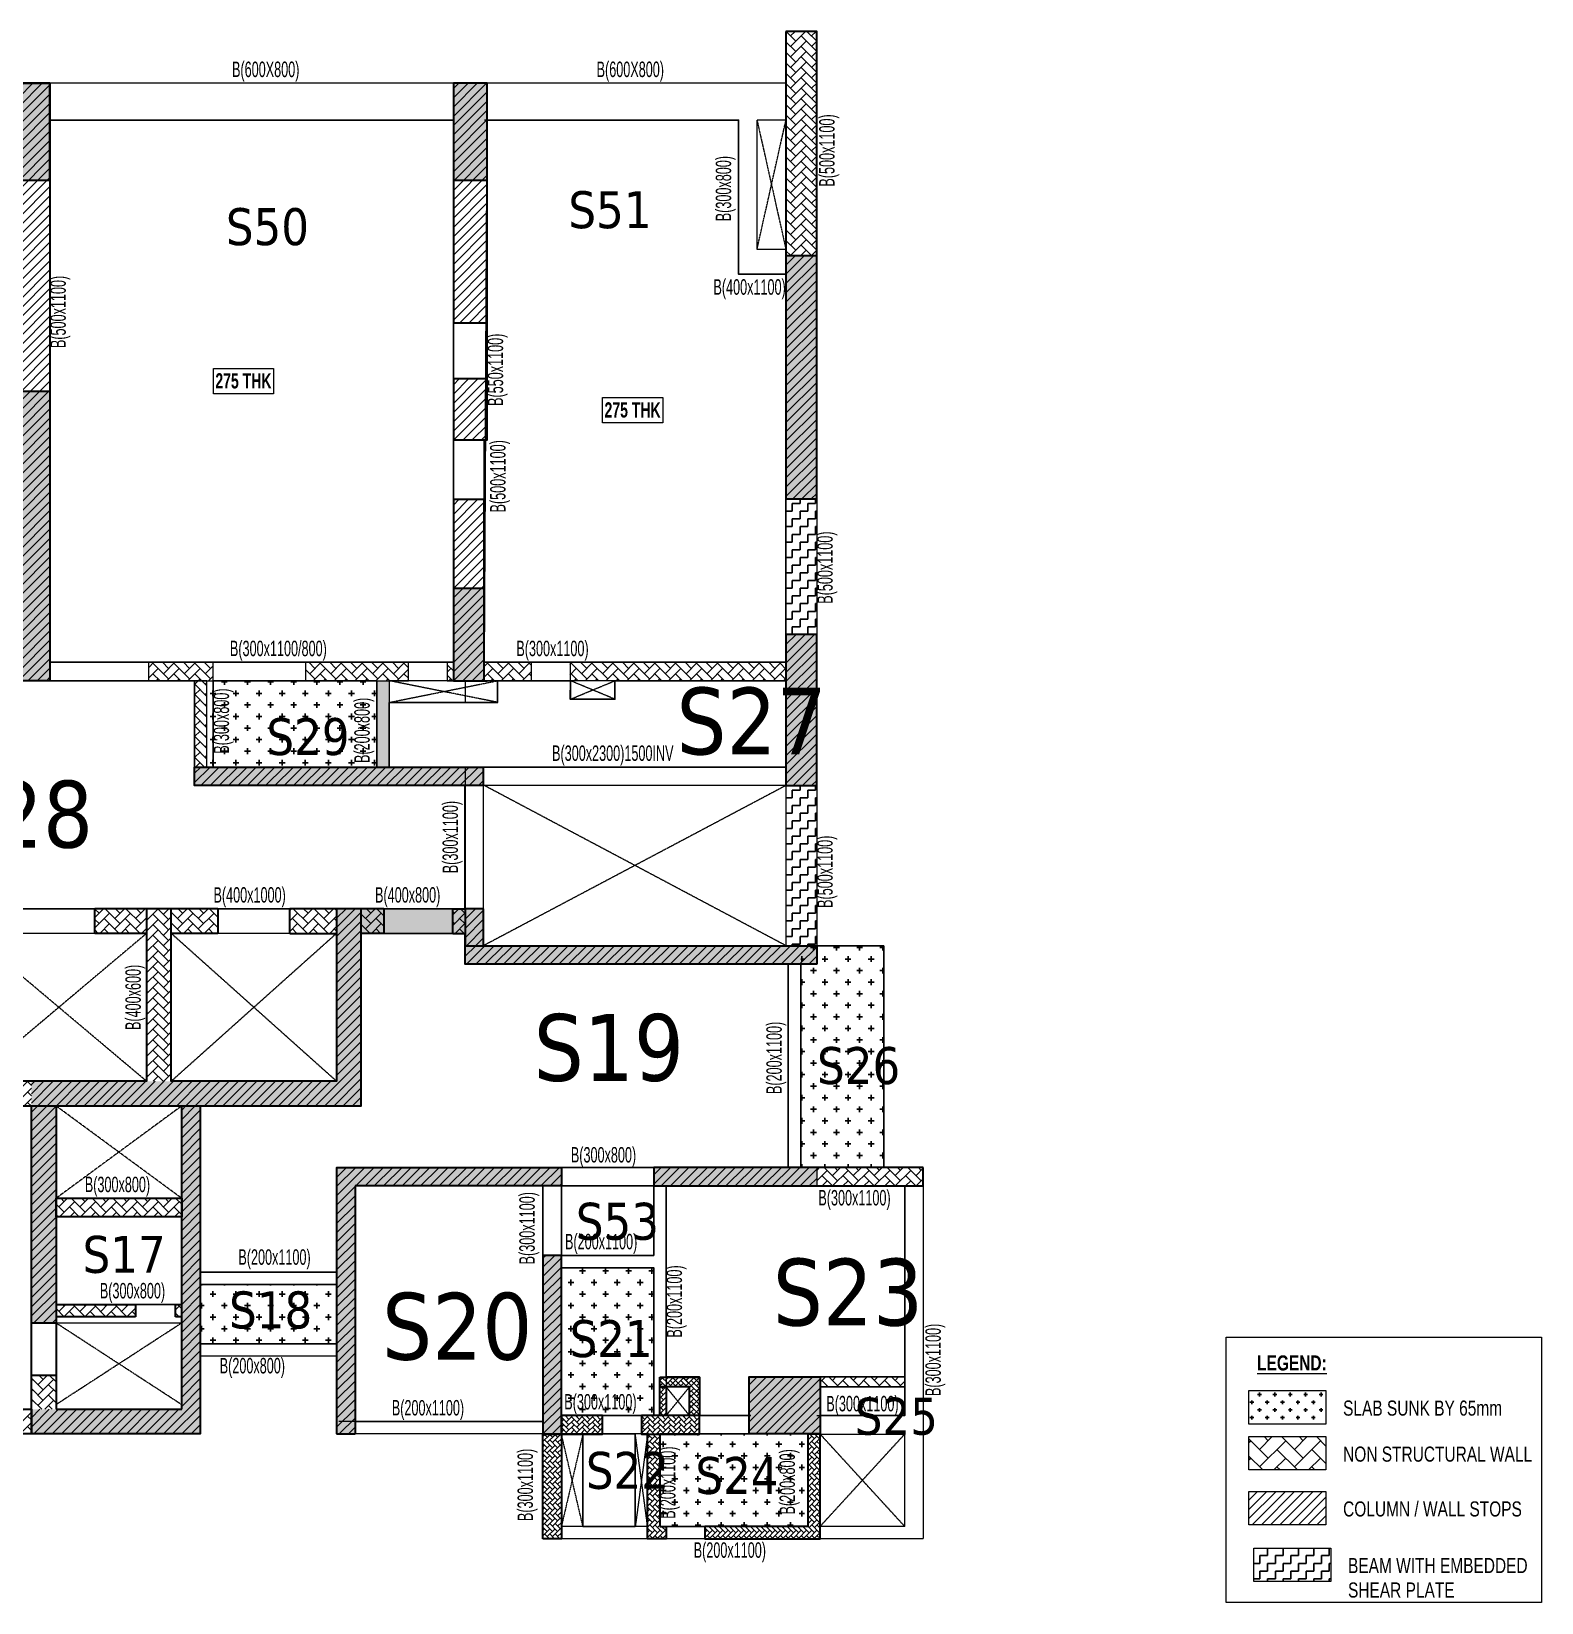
# Model space of a CAD drawing. Header units: millimetres. Extents: x 59 to 67037, y 412 to 26725.
# Drawn here: x 42519 to 67037, y 784 to 26286 of the extents above; entities that cross this region are included whole.
import ezdxf

# ---------------------------------------------------------------- set-up
doc = ezdxf.new("R2010")
doc.units = ezdxf.units.MM
doc.linetypes.add('HIDDEN', pattern=[0.375, 0.25, -0.125])
for name, color, linetype, lineweight in [('A-FLOR-IDEN', 11, 'Continuous', 9), ('A-HIDD-ABVE', 8, 'HIDDEN', 20), ('G-ANNO-TEXT', 231, 'Continuous', 9), ('S-BEAM', 7, 'Continuous', 18), ('S-BEAM-IDEN', 2, 'Continuous', 9), ('S-COL HATCH', 9, 'Continuous', 0), ('S-COLS', 5, 'Continuous', 35)]:
    doc.layers.add(name, color=color, linetype=linetype, lineweight=lineweight)
doc.layers.add('changes', color=7, linetype='Continuous')
doc.layers.add('SUNK SLAB', color=8, linetype='Continuous')
doc.styles.add('Dim.s & Anno.(Misc.)', font='ARIALN.TTF')
doc.styles.add('Swis721 LtCn BT', font='swisscl.ttf', dxfattribs={"width": 0.9, "height": 233.355162})
doc.styles.add('Swis721 LtCn BT_2', font='swisscl.ttf', dxfattribs={"height": 244.992296})
doc.styles.add('Swis721 LtCn BT_B', font='', dxfattribs={"width": 0.9, "height": 246.918336})
doc.styles.get('Swis721 LtCn BT_B').set_extended_font_data('Swis721 LtCn BT', bold=True)
pattern_1 = [(45, (-31890644.18, 20635841.75), (-75.1300955, 75.1300955), [])]
pattern_2 = [(0, (-31352019.15, 21119978.29), (187.5, 187.5), [93.75, -281.25]), (90, (-31351972.27, 21119931.41), (-187.5, 187.5), [93.75, -281.25])]
pattern_3 = [(45, (-31792792.5, 20735559.75), (0, 169.7056275), [360, -120]), (135, (-31792707.64, 20735644.6), (1e-14, 169.7056275), [360, -120])]
pattern_4 = [(45, (-31609283, 20752631.54), (0, 169.7056275), [360, -120]), (135, (-31609198.14, 20752716.4), (1e-14, 169.7056275), [360, -120])]
pattern_5 = [(315, (-31091886.604, 20694843.886), (84.85281374, -1e-14), [180, -60]), (45, (-31091844.18, 20694801.46), (84.85281374, -2e-14), [180, -60])]

# ---------------------------------------------------------------- blocks, each defined once
blk = doc.blocks.new('A$Cebf64a2d')
at = {"layer": 'S-COL HATCH', "transparency": 33554687}
h = blk.add_hatch(dxfattribs=at)
h.set_pattern_fill('ANSI31', color=256, scale=850)
h.set_pattern_definition(pattern_1)
h.paths.add_polyline_path([(42379, 22675), (41879, 22675), (41879, 12975), (42379, 12975)])
h = blk.add_hatch(dxfattribs=at)
h.set_pattern_fill('ANSI31', color=256, scale=850)
h.set_pattern_definition(pattern_1)
h.paths.add_polyline_path([(48929, 18785), (49479, 18785), (49479, 22675), (48929, 22675)])
h = blk.add_hatch(dxfattribs=at)
h.set_pattern_fill('ANSI31', color=256, scale=850)
h.set_pattern_definition(pattern_1)
h.paths.add_polyline_path([(54329, 19876), (54829, 19876), (54829, 15926), (54329, 15926)])
h = blk.add_hatch(dxfattribs=at)
h.set_pattern_fill('ANSI31', color=256, scale=850)
h.set_pattern_definition(pattern_1)
h.paths.add_polyline_path([(48929, 16885), (49479, 16885), (49479, 17875), (48929, 17875)])
h = blk.add_hatch(dxfattribs=at)
h.set_pattern_fill('ANSI31', color=256, scale=850)
h.set_pattern_definition(pattern_1)
h.paths.add_polyline_path([(48929, 15675), (48929, 15675), (48929, 15775), (48929, 15915), (49429, 15915), (49429, 12975), (48929, 12975)])
h = blk.add_hatch(dxfattribs=at)
h.set_pattern_fill('ANSI31', color=256, scale=850)
h.set_pattern_definition(pattern_1)
h.paths.add_polyline_path([(54829, 13726), (54329, 13726), (54329, 11275), (54829, 11275)])
h = blk.add_hatch(dxfattribs=at)
h.set_pattern_fill('ANSI31', color=256, scale=850)
h.set_pattern_definition(pattern_1)
h.paths.add_polyline_path([(44729, 11575), (44929, 11575), (49119, 11575), (49119, 11275), (44729, 11275)])
h.paths.add_polyline_path([(49119, 11575), (49419, 11575), (49419, 11275), (49119, 11275)])
h = blk.add_hatch(dxfattribs=at)
h.set_pattern_fill('ANSI31', color=256, scale=850)
h.set_pattern_definition(pattern_1)
h.paths.add_polyline_path([(42079, 6075), (42079, 6475), (47034, 6475), (47034, 9275), (47434, 9275), (47434, 6075)])
h = blk.add_hatch(dxfattribs=at)
h.set_pattern_fill('ANSI31', color=256, scale=850)
h.set_pattern_definition(pattern_1)
h.paths.add_polyline_path([(49419, 9275), (49119, 9275), (49119, 8675), (49419, 8675)])
h = blk.add_hatch(dxfattribs=at)
h.set_pattern_fill('ANSI31', color=256, scale=850)
h.set_pattern_definition(pattern_1)
h.paths.add_polyline_path([(49119, 8675), (49119, 8375), (54829, 8375), (54829, 8675)])
h = blk.add_hatch(dxfattribs=at)
h.set_pattern_fill('ANSI31', color=256, scale=850)
h.set_pattern_definition(pattern_1)
h.paths.add_polyline_path([(42079, 6075), (42479, 6075), (42479, 6075), (42479, 4575), (42479, 4575), (42479, 4275), (42479, 2550), (42079, 2550)])
h = blk.add_hatch(dxfattribs=at)
h.set_pattern_fill('ANSI31', color=256, scale=850)
h.set_pattern_definition(pattern_1)
h.paths.add_polyline_path([(44519, 6075), (44819, 6075), (44819, 750), (44519, 750), (42079, 750), (42079, 1150), (44519, 1150), (44519, 2850), (44519, 2850), (44519, 2850)])
h = blk.add_hatch(dxfattribs=at)
h.set_pattern_fill('ANSI31', color=256, scale=850)
h.set_pattern_definition(pattern_1)
h.paths.add_polyline_path([(47034, 5075), (50684, 5075), (50684, 4775), (47334, 4775), (47334, 750), (47034, 750)])
h = blk.add_hatch(dxfattribs=at)
h.set_pattern_fill('ANSI31', color=256, scale=850)
h.set_pattern_definition(pattern_1)
h.paths.add_polyline_path([(52184, 5075), (54829, 5075), (54829, 4775), (52184, 4775)])
h = blk.add_hatch(dxfattribs=at)
h.set_pattern_fill('ANSI31', color=256, scale=850)
h.set_pattern_definition(pattern_1)
h.paths.add_polyline_path([(54829, 5075), (52184, 5075), (52184, 4775), (54829, 4775)])
h = blk.add_hatch(dxfattribs=at)
h.set_pattern_fill('ANSI31', color=256, scale=850)
h.set_pattern_definition(pattern_1)
h.paths.add_polyline_path([(50384, 3648), (50684, 3648), (50684, 750), (50384, 750)])
h = blk.add_hatch(dxfattribs=at)
h.set_pattern_fill('ANSI31', color=256, scale=850)
h.set_pattern_definition(pattern_1)
h.paths.add_polyline_path([(53734, 750), (54884, 750), (54884, 1675), (53734, 1675)])
at = {"layer": 'S-BEAM', "color": 5, "elevation": 0}
for points in [[(45029, 13275), (43979, 13275), (43979, 12975), (45029, 12975)], [(48199, 13275), (46529, 13275), (46529, 12975), (48199, 12975)], [(48929, 13275), (48829, 13275), (48829, 12975), (48929, 12975)], [(50200, 13275), (49429, 13275), (49429, 12974), (50200, 12974)], [(50830, 13276), (54328, 13276), (54328, 12976), (50830, 12976)], [(44929, 12975), (44729, 12975), (44729, 11575), (44929, 11575)], [(52384, 1675), (52384, 1515), (52764, 1515), (52764, 1048), (52924, 1048), (52924, 1675)], [(56259, 1675), (54884, 1675), (54884, 1515), (56259, 1515)]]:
    blk.add_lwpolyline(points, close=True, dxfattribs=at)
at = {"layer": 'S-COL HATCH', "transparency": 33554687}
blk.add_line((54829, 5075), (54829, 4775), dxfattribs=at)
at = {"layer": 'S-COLS'}
for p, q in [((54329, 23515), (54329, 23515)), ((54329, 19876), (54829, 19876)), ((49419, 11275, 0), (49419, 11575, 0)), ((47034, 5075), (47034, 750)), ((47034, 5075), (50684, 5075)), ((50684, 5075), (50684, 4775)), ((50684, 4775), (47334, 4775)), ((47334, 4775), (47334, 750)), ((42479, 2550), (42079, 2550)), ((42479, 1700), (42079, 1700)), ((47034, 750), (47334, 750))]:
    blk.add_line(p, q, dxfattribs=at)
at = {"layer": 'S-COLS', "elevation": 0}
for points in [[(54329, 23515), (54329, 15926), (54829, 15926), (54829, 23515)], [(42379, 12975), (41879, 12975), (41879, 22675), (42379, 22675)], [(49479, 22675), (48929, 22675), (48929, 18785), (49479, 18785)], [(49479, 17875), (48929, 17875), (48929, 16885), (49479, 16885)], [(54829, 13726), (54329, 13726), (54329, 11275), (54829, 11275)], [(54829, 8375), (49119, 8375), (49119, 8675), (54829, 8675)], [(56559, 5075), (52184, 5075), (52184, 4775), (56559, 4775)], [(42479, 4575), (44519, 4575), (44519, 4275), (42479, 4275)], [(50684, 3648), (50384, 3648), (50384, 750), (50684, 750)], [(54884, 750), (53734, 750), (53734, 1675), (54884, 1675)]]:
    blk.add_lwpolyline(points, close=True, dxfattribs=at)
for points in [[(49429, 12975), (49429, 15915), (48929, 15915), (48929, 12975), (49479, 12975)], [(49419, 11275), (44729, 11275), (44729, 11575), (49419, 11575)], [(36279, 6075), (47434, 6075), (47434, 9275), (47034, 9275), (47034, 6475), (44349, 6475), (44349, 9275)], [(43949, 9275), (43949, 6475), (41099, 6475), (41099, 9275)], [(44349, 9275), (43949, 9275)], [(42479, 750), (42079, 750), (42079, 6075)], [(42479, 6075), (42479, 1150)], [(44819, 6075), (44819, 750), (44519, 750)], [(44519, 1150), (44519, 6075)], [(42479, 2850), (43769, 2850)], [(43769, 2850), (43769, 2650)], [(44419, 2650), (44419, 2850)], [(44419, 2850), (44519, 2850)], [(43769, 2650), (42479, 2650)], [(44519, 2650), (44419, 2650)], [(34479, 1150), (42079, 1150), (42079, 750), (31779, 750)], [(42479, 1150), (44519, 1150)], [(44519, 750), (42479, 750)]]:
    blk.add_lwpolyline(points, dxfattribs=at)
at = {"layer": 'S-COLS', "color": 5, "elevation": 0}
blk.add_lwpolyline([(49419, 9275), (49119, 9275), (49119, 8675), (49419, 8675)], close=True, dxfattribs=at)
blk = doc.blocks.new('A$C2f35dc8c')
at = {"layer": 'S-COL HATCH'}
h = blk.add_hatch(dxfattribs=at)
h.set_pattern_fill('AR-HBONE', color=256, scale=30)
h.set_pattern_definition(pattern_3)
h.paths.add_polyline_path([(54829, 23515), (54329, 23515), (54329, 19876), (54829, 19876)])
at = {"layer": 'S-COL HATCH', "transparency": 33554687}
h = blk.add_hatch(color=256, dxfattribs=at)
h.dxf.hatch_style = 1
h.paths.add_polyline_path([(42379, 22675), (41879, 22675), (41879, 21100), (42379, 21100)])
h = blk.add_hatch(color=256, dxfattribs=at)
h.dxf.hatch_style = 1
h.paths.add_polyline_path([(48929, 21100), (49479, 21100), (49479, 22675), (48929, 22675)])
h = blk.add_hatch(color=256, dxfattribs=at)
h.dxf.hatch_style = 1
h.paths.add_polyline_path([(54329, 19876), (54829, 19876), (54829, 15926), (54329, 15926)])
h = blk.add_hatch(color=256, dxfattribs=at)
h.dxf.hatch_style = 1
h.paths.add_polyline_path([(41879, 17675), (42379, 17675), (42379, 12975), (41879, 12975)])
h = blk.add_hatch(color=256, dxfattribs=at)
h.dxf.hatch_style = 1
h.paths.add_polyline_path([(48929, 14475), (48929, 14464), (48929, 14475), (49429, 14475), (49429, 12975), (48929, 12975)])
h = blk.add_hatch(color=256, dxfattribs=at)
h.dxf.hatch_style = 1
h.paths.add_polyline_path([(54829, 13726), (54329, 13726), (54329, 11275), (54829, 11275)])
at = {"layer": 'S-COL HATCH'}
h = blk.add_hatch(dxfattribs=at)
h.set_pattern_fill('AR-HBONE', color=256, scale=30)
h.set_pattern_definition(pattern_3)
h.paths.add_polyline_path([(43979, 13275), (43979, 12975), (45029, 12975), (45029, 13275)])
h = blk.add_hatch(dxfattribs=at)
h.set_pattern_fill('AR-HBONE', color=256, scale=30)
h.set_pattern_definition(pattern_3)
h.paths.add_polyline_path([(46529, 13275), (48199, 13275), (48199, 12975), (46529, 12975)])
h = blk.add_hatch(dxfattribs=at)
h.set_pattern_fill('AR-HBONE', color=256, scale=30)
h.set_pattern_definition(pattern_3)
h.paths.add_polyline_path([(48829, 13275), (48929, 13275), (48929, 12975), (48829, 12975)])
h = blk.add_hatch(dxfattribs=at)
h.set_pattern_fill('AR-HBONE', color=256, scale=30)
h.set_pattern_definition(pattern_3)
h.paths.add_polyline_path([(49429, 13275), (50200, 13275), (50200, 12974), (49649, 12974), (49649, 12975), (49429, 12975)])
h = blk.add_hatch(dxfattribs=at)
h.set_pattern_fill('AR-HBONE', color=256, scale=30)
h.set_pattern_definition(pattern_3)
h.paths.add_polyline_path([(50820, 13275), (54328, 13275), (54328, 12976), (50820, 12976)])
h = blk.add_hatch(dxfattribs=at)
h.set_pattern_fill('AR-HBONE', color=256, scale=30)
h.set_pattern_definition(pattern_3)
h.paths.add_polyline_path([(44729, 12975), (44929, 12975), (44929, 11575), (44729, 11575)])
at = {"layer": 'S-COL HATCH', "transparency": 33554687}
h = blk.add_hatch(color=256, dxfattribs=at)
h.dxf.hatch_style = 1
h.paths.add_polyline_path([(44729, 11575), (44929, 11575), (49119, 11575), (49119, 11275), (44729, 11275)])
h.paths.add_polyline_path([(49119, 11575), (49419, 11575), (49419, 11275), (49119, 11275)])
h = blk.add_hatch(color=256, dxfattribs=at)
h.dxf.hatch_style = 1
h.paths.add_polyline_path([(42079, 6075), (42079, 6475), (47034, 6475), (47034, 9275), (47434, 9275), (47434, 6075)])
at = {"layer": 'S-COL HATCH'}
h = blk.add_hatch(dxfattribs=at)
h.set_pattern_fill('AR-HBONE', color=256, scale=30)
h.set_pattern_definition(pattern_4)
h.paths.add_polyline_path([(43109, 9275), (43949, 9275), (43949, 8875), (43109, 8875)])
h = blk.add_hatch(dxfattribs=at)
h.set_pattern_fill('AR-HBONE', color=256, scale=30)
h.set_pattern_definition(pattern_3)
h.paths.add_polyline_path([(44349, 6475), (43949, 6475), (43949, 9275), (44349, 9275)])
h = blk.add_hatch(dxfattribs=at)
h.set_pattern_fill('AR-HBONE', color=256, scale=30)
h.set_pattern_definition(pattern_4)
h.paths.add_polyline_path([(44349, 9275), (45106, 9275), (45106, 8875), (44349, 8875)])
h = blk.add_hatch(dxfattribs=at)
h.set_pattern_fill('AR-HBONE', color=256, scale=30)
h.set_pattern_definition(pattern_4)
h.paths.add_polyline_path([(46276, 8875), (46276, 9275), (47034, 9275), (47034, 8875)])
h = blk.add_hatch(dxfattribs=at)
h.set_pattern_fill('AR-HBONE', color=256, scale=30)
h.set_pattern_definition(pattern_4)
h.paths.add_polyline_path([(47434, 8875), (47434, 9275), (47799, 9275), (47799, 8875), (47710, 8875)])
h = blk.add_hatch(dxfattribs=at)
h.set_pattern_fill('AR-HBONE', color=256, scale=30)
h.set_pattern_definition(pattern_4)
h.paths.add_polyline_path([(48919, 8875), (48919, 9275), (49119, 9275), (49119, 8875)])
at = {"layer": 'S-COL HATCH', "transparency": 33554687}
h = blk.add_hatch(color=256, dxfattribs=at)
h.dxf.hatch_style = 1
h.paths.add_polyline_path([(49419, 9275), (49119, 9275), (49119, 8675), (49419, 8675)])
h = blk.add_hatch(color=256, dxfattribs=at)
h.dxf.hatch_style = 1
h.paths.add_polyline_path([(49119, 8675), (49119, 8375), (54829, 8375), (54829, 8675)])
at = {"layer": 'S-COL HATCH'}
h = blk.add_hatch(dxfattribs=at)
h.set_pattern_fill('AR-HBONE', color=256, scale=30)
h.set_pattern_definition(pattern_3)
h.paths.add_polyline_path([(41099, 6475), (42079, 6475), (42079, 6075), (41099, 6075)])
at = {"layer": 'S-COL HATCH', "transparency": 33554687}
h = blk.add_hatch(color=256, dxfattribs=at)
h.dxf.hatch_style = 1
h.paths.add_polyline_path([(42079, 6075), (42479, 6075), (42479, 6075), (42479, 4575), (42479, 4575), (42479, 4275), (42479, 2550), (42079, 2550)])
h = blk.add_hatch(color=256, dxfattribs=at)
h.dxf.hatch_style = 1
h.paths.add_polyline_path([(44519, 6075), (44819, 6075), (44819, 750), (44519, 750), (42079, 750), (42079, 1150), (44519, 1150), (44519, 2850), (44519, 2850), (44519, 2850)])
h = blk.add_hatch(color=256, dxfattribs=at)
h.dxf.hatch_style = 1
h.paths.add_polyline_path([(47034, 5075), (50684, 5075), (50684, 4775), (47334, 4775), (47334, 750), (47034, 750)])
h = blk.add_hatch(color=256, dxfattribs=at)
h.dxf.hatch_style = 1
h.paths.add_polyline_path([(52184, 5075), (54829, 5075), (54829, 4775), (52184, 4775)])
at = {"layer": 'S-COL HATCH'}
h = blk.add_hatch(dxfattribs=at)
h.set_pattern_fill('AR-HBONE', color=256, scale=30)
h.set_pattern_definition(pattern_3)
h.paths.add_polyline_path([(56559, 4775), (56559, 5075), (54829, 5075), (54829, 4775)])
h = blk.add_hatch(dxfattribs=at)
h.set_pattern_fill('AR-HBONE', color=256, scale=30)
h.set_pattern_definition(pattern_3)
h.paths.add_polyline_path([(42479, 4275), (44519, 4275), (44519, 4575), (42479, 4575)])
at = {"layer": 'S-COL HATCH', "transparency": 33554687}
h = blk.add_hatch(color=256, dxfattribs=at)
h.dxf.hatch_style = 1
h.paths.add_polyline_path([(50384, 3648), (50684, 3648), (50684, 750), (50384, 750)])
at = {"layer": 'S-COL HATCH'}
h = blk.add_hatch(dxfattribs=at)
h.set_pattern_fill('AR-HBONE', color=256, scale=30)
h.set_pattern_definition(pattern_3)
h.paths.add_polyline_path([(43769, 2850), (43769, 2650), (42479, 2650), (42479, 2850)])
h = blk.add_hatch(dxfattribs=at)
h.set_pattern_fill('AR-HBONE', color=256, scale=30)
h.set_pattern_definition(pattern_3)
h.paths.add_polyline_path([(44419, 2850), (44519, 2850), (44519, 2650), (44419, 2650)])
h = blk.add_hatch(dxfattribs=at)
h.set_pattern_fill('AR-HBONE', color=256, scale=30)
h.set_pattern_definition(pattern_3)
h.paths.add_polyline_path([(42079, 1700), (42479, 1700), (42479, 1150), (42079, 1150)])
h = blk.add_hatch(dxfattribs=at)
h.set_pattern_fill('AR-HBONE', color=256, scale=30)
h.set_pattern_definition([(45, (-31792792.5, 20635841.75), (0, 169.7056275), [360, -120]), (135, (-31792707.64, 20635926.6), (1e-14, 169.7056275), [360, -120])])
h.paths.add_polyline_path([(52384, 1675), (52384, 1515), (52764, 1515), (52764, 1048), (52924, 1048), (52924, 1675)])
h.paths.add_polyline_path([(56259, 1675), (54884, 1675), (54884, 1515), (56259, 1515)])
at = {"layer": 'S-COL HATCH', "transparency": 33554687}
h = blk.add_hatch(color=256, dxfattribs=at)
h.dxf.hatch_style = 1
h.paths.add_polyline_path([(53734, 750), (54884, 750), (54884, 1675), (53734, 1675)])
at = {"layer": 'S-COL HATCH'}
h = blk.add_hatch(dxfattribs=at)
h.set_pattern_fill('AR-HBONE', color=256, scale=30)
h.set_pattern_definition(pattern_3)
h.paths.add_polyline_path([(42079, 1150), (34479, 1150), (34479, 750), (42079, 750)])
at = {"layer": 'S-BEAM', "color": 5, "elevation": 0}
for points in [[(45029, 13275), (43979, 13275), (43979, 12975), (45029, 12975)], [(48199, 13275), (46529, 13275), (46529, 12975), (48199, 12975)], [(48929, 13275), (48829, 13275), (48829, 12975), (48929, 12975)], [(50200, 13275), (49429, 13275), (49429, 12974), (50200, 12974)], [(50830, 13276), (54328, 13276), (54328, 12976), (50830, 12976)], [(44929, 12975), (44729, 12975), (44729, 11575), (44929, 11575)]]:
    blk.add_lwpolyline(points, close=True, dxfattribs=at)
at = {"layer": 'S-COL HATCH', "transparency": 33554687}
blk.add_line((54829, 5075, 0), (54829, 4775, 0), dxfattribs=at)
at = {"layer": 'S-COLS'}
for p, q in [((54329, 23515, 0), (54329, 23515, 0)), ((54329, 19876, 0), (54829, 19876, 0)), ((49419, 11275, 0), (49419, 11575, 0)), ((43109, 8875, 0), (43109, 9275, 0)), ((43949, 9275, 0), (43109, 9275, 0)), ((45106, 9275, 0), (44349, 9275, 0)), ((45106, 9275, 0), (45106, 8875, 0)), ((46276, 8875, 0), (46276, 9275, 0)), ((47034, 9275, 0), (46276, 9275, 0)), ((47799, 9275, 0), (47434, 9275, 0)), ((47799, 9275, 0), (47799, 8875, 0)), ((48919, 8875, 0), (48919, 9275, 0)), ((48919, 9275, 0), (49119, 9275, 0)), ((43949, 8875, 0), (43109, 8875, 0)), ((45106, 8875, 0), (44349, 8875, 0)), ((46276, 8875, 0), (47034, 8875, 0)), ((47799, 8875, 0), (47434, 8875, 0)), ((48919, 8875, 0), (49119, 8875, 0)), ((47034, 5075, 0), (47034, 750, 0)), ((47034, 5075, 0), (50684, 5075, 0)), ((50684, 5075, 0), (50684, 4775, 0)), ((50684, 4775, 0), (47334, 4775, 0)), ((47334, 4775, 0), (47334, 750, 0)), ((42479, 2550, 0), (42079, 2550, 0)), ((42479, 1700, 0), (42079, 1700, 0)), ((47034, 750, 0), (47334, 750, 0))]:
    blk.add_line(p, q, dxfattribs=at)
at = {"layer": 'S-COLS', "elevation": 0}
for points in [[(54329, 23515), (54329, 15926), (54829, 15926), (54829, 23515)], [(42379, 22675), (41879, 22675), (41879, 21100), (42379, 21100)], [(49479, 22675), (48929, 22675), (48929, 21100), (49479, 21100)], [(41879, 17675), (42379, 17675), (42379, 12975), (41879, 12975)], [(54829, 13726), (54329, 13726), (54329, 11275), (54829, 11275)], [(54829, 8375), (49119, 8375), (49119, 8675), (54829, 8675)], [(56559, 5075), (52184, 5075), (52184, 4775), (56559, 4775)], [(42479, 4575), (44519, 4575), (44519, 4275), (42479, 4275)], [(50684, 3648), (50384, 3648), (50384, 750), (50684, 750)], [(54884, 750), (53734, 750), (53734, 1675), (54884, 1675)]]:
    blk.add_lwpolyline(points, close=True, dxfattribs=at)
for points in [[(41879, 21100), (41879, 22675), (42379, 22675), (42379, 21100)], [(42379, 17675), (42379, 12975), (41879, 12975), (41879, 17675)], [(49429, 12975), (49429, 14475), (48929, 14475), (48929, 12975), (49479, 12975)], [(49419, 11275), (44729, 11275), (44729, 11575), (49419, 11575)], [(36279, 6075), (47434, 6075), (47434, 9275), (47034, 9275), (47034, 6475), (44349, 6475), (44349, 9275)], [(43949, 9275), (43949, 6475), (41099, 6475), (41099, 9275)], [(44349, 9275), (43949, 9275)], [(42479, 750), (42079, 750), (42079, 6075)], [(42479, 6075), (42479, 1150)], [(44819, 6075), (44819, 750), (44519, 750)], [(44519, 1150), (44519, 6075)], [(42479, 2850), (43769, 2850)], [(43769, 2850), (43769, 2650)], [(44419, 2650), (44419, 2850)], [(44419, 2850), (44519, 2850)], [(43769, 2650), (42479, 2650)], [(44519, 2650), (44419, 2650)], [(34479, 1150), (42079, 1150), (42079, 750), (31779, 750)], [(42479, 1150), (44519, 1150)], [(44519, 750), (42479, 750)]]:
    blk.add_lwpolyline(points, dxfattribs=at)
at = {"layer": 'S-COLS', "color": 5, "elevation": 0}
blk.add_lwpolyline([(49419, 9275), (49119, 9275), (49119, 8675), (49419, 8675)], close=True, dxfattribs=at)
blk = doc.blocks.new('A$C6614787e')
at = {"layer": 'S-COL HATCH'}
h = blk.add_hatch(dxfattribs=at)
h.set_pattern_fill('AR-HBONE', color=256, scale=15)
h.set_pattern_definition([(45, (-31102020.92, 20625022.12), (0, 84.85281374), [180, -60]), (135, (-31101978.495, 20625064.55), (7e-15, 84.85281374), [180, -60])])
h.paths.add_polyline_path([(2600, 2625), (1960, 2625), (1960, 2000), (2120, 2000), (2120, 2466), (2600, 2466)])
h = blk.add_hatch(dxfattribs=at)
h.set_pattern_fill('AR-HBONE', color=256, scale=15)
h.set_pattern_definition([(45, (0, 0), (0, 84.8528), [180, -60]), (135, (42.426, 42.426), (7e-15, 84.8528), [180, -60])])
h.paths.add_polyline_path([(2600, 2466), (2500, 2466), (2500, 2000), (2600, 2000)])
h = blk.add_hatch(dxfattribs=at)
h.set_pattern_fill('AR-HBONE', color=256, scale=15)
h.set_pattern_definition([(45, (-31364182.66, 21103765.56), (0, 84.85281374), [180, -60]), (135, (-31364140.23, 21103807.99), (7e-15, 84.85281374), [180, -60])])
h.paths.add_polyline_path([(2900, 1700), (2900, 2000), (1960, 2000), (1960, 1700)])
h = blk.add_hatch(dxfattribs=at)
h.set_pattern_fill('AR-HBONE', color=256, scale=15)
h.set_pattern_definition([(45, (-31362782.653, 21103765.56), (0, 84.85281374), [180, -60]), (135, (-31362740.227, 21103807.99), (7e-15, 84.85281374), [180, -60])])
h.paths.add_polyline_path([(4200, 1700), (4200, 2000), (3530, 2000), (3530, 1700)])
h = blk.add_hatch(dxfattribs=at)
h.set_pattern_fill('AR-HBONE', color=256, scale=15, angle=-90)
h.set_pattern_definition(pattern_5)
edge = h.paths.add_edge_path()
edge.add_line((200, 1700), (200, 200))
edge.add_line((200, 200), (1870, 200))
edge.add_line((1870, 200), (1870, 0))
edge.add_line((1870, 0), (0, 0))
edge.add_line((0, 0), (0, 1700))
edge.add_line((0, 1700), (200, 1700))
h = blk.add_hatch(dxfattribs=at)
h.set_pattern_fill('AR-HBONE', color=256, scale=15, angle=-90)
h.set_pattern_definition(pattern_5)
h.paths.add_polyline_path([(2600, 200), (2500, 200), (2500, 0), (2800, 0), (2800, 1700), (2600, 1700)])
h = blk.add_hatch(dxfattribs=at)
h.set_pattern_fill('AR-HBONE', color=256, scale=15, angle=-90)
h.set_pattern_definition([(315, (21106265.21, 31371048.637), (84.85281374, -2e-14), [180, -60]), (45, (21106307.64, 31371006.21), (84.85281374, -2e-14), [180, -60])])
h.paths.add_polyline_path([(4200, 0), (4500, 0), (4500, 1700), (4200, 1700)])
at = {"layer": 'S-COLS', "elevation": 0}
for points in [[(2600, 2625), (1960, 2625), (1960, 2000), (2120, 2000), (2120, 2466), (2600, 2466), (2600, 2625)], [(200, 1700), (200, 200), (1870, 200), (1870, 0), (0, 0), (0, 1700), (200, 1700)]]:
    blk.add_lwpolyline(points, dxfattribs=at)
for points in [[(2600, 2466), (2500, 2466), (2500, 2000), (2600, 2000)], [(1960, 2000), (2900, 2000), (2900, 1700), (1960, 1700)], [(3530, 2000), (4200, 2000), (4200, 1700), (3530, 1700)], [(2600, 200), (2500, 200), (2500, 0), (2800, 0), (2800, 1700), (2600, 1700)], [(4500, 0), (4500, 1700), (4200, 1700), (4200, 0)]]:
    blk.add_lwpolyline(points, close=True, dxfattribs=at)

msp = doc.modelspace()

# ---------------------------------------------------------------- hatches: boundary and pattern name
at = {"layer": 'SUNK SLAB'}
h = msp.add_hatch(dxfattribs=at)
h.set_pattern_fill('ZIGZAG', color=8, scale=1000, style=0)
h.set_pattern_definition([(0, (-31739752.76, 20733747.81), (125, 125), [125, -125]), (90, (-31739627.76, 20733747.81), (-125, 125), [125, -125])])
h.paths.add_polyline_path([(55269, 18697), (54769, 18697), (54769, 16497), (55269, 16497)])
h = msp.add_hatch(dxfattribs=at)
h.set_pattern_fill('ZIGZAG', color=8, scale=1000, style=0)
h.set_pattern_definition([(0, (-31792352.74, 20733747.85), (125, 125), [125, -125]), (90, (-31792227.74, 20733747.85), (-125, 125), [125, -125])])
h.paths.add_polyline_path([(48329, 15746), (48129, 15746), (48129, 14346), (48329, 14346)])
h.paths.add_polyline_path([(49559, 12046), (47873, 12046), (47873, 11646), (49559, 11646)])
h.paths.add_polyline_path([(9309, 15746), (9269, 15746), (9269, 15746), (9109, 15746), (9109, 14346), (9309, 14346)])
h.paths.add_polyline_path([(9565, 12046), (7879, 12046), (7879, 12046), (7879, 11646), (9565, 11646)])
h = msp.add_hatch(dxfattribs=at)
h.set_pattern_fill('CROSS', color=8, scale=750, style=0)
h.set_pattern_definition(pattern_2)
h.paths.add_polyline_path([(48129, 15746), (48129, 14346), (45369, 14346), (45369, 15746)])
h.paths.add_polyline_path([(47702, 14348), (47702, 15621), (48230, 15621), (48230, 14348)], flags=9)
h = msp.add_hatch(dxfattribs=at)
h.set_pattern_fill('ZIGZAG', color=8, scale=1000, style=0)
h.set_pattern_definition([(0, (-31739752.75, 20729097.27), (125, 125), [125, -125]), (90, (-31739627.75, 20729097.27), (-125, 125), [125, -125])])
h.paths.add_polyline_path([(55269, 14046), (54769, 14046), (54769, 11446), (55269, 11446)])
h = msp.add_hatch(dxfattribs=at)
h.set_pattern_fill('CROSS', color=8, scale=750, style=0)
h.set_pattern_definition(pattern_2)
h.paths.add_polyline_path([(55009, 11446), (56359, 11446), (56359, 7846), (55009, 7846)])
h = msp.add_hatch(dxfattribs=at)
h.set_pattern_fill('CROSS', color=8, scale=750, style=0)
h.set_pattern_definition([(0, (-31352019.15, 21119978.27), (187.5, 187.5), [93.75, -281.25]), (90, (-31351972.27, 21119931.4), (-187.5, 187.5), [93.75, -281.25])])
h.paths.add_polyline_path([(51123, 6219), (52623, 6219), (52623, 3819), (51123, 3819)])
h.paths.add_polyline_path([(52503, 3777), (51105, 3777), (51105, 4304), (52503, 4304)], flags=9)
h = msp.add_hatch(dxfattribs=at)
h.set_pattern_fill('CROSS', color=8, scale=750, style=0)
h.set_pattern_definition(pattern_2)
h.paths.add_polyline_path([(45259, 4986), (45259, 5946), (47473, 5946), (47473, 4986)])
h = msp.add_hatch(dxfattribs=at)
h.set_pattern_fill('CROSS', color=8, scale=500, style=0)
h.set_pattern_definition([(0, (-25949.91, 18034.94), (125, 125), [62.5, -187.5]), (90, (-25918.66, 18003.7), (-125, 125), [62.5, -187.5])])
h.paths.add_polyline_path([(63536, 4224), (63536, 3682), (62286, 3682), (62286, 4224)], flags=0)
h = msp.add_hatch(dxfattribs=at)
h.set_pattern_fill('CROSS', color=8, scale=750, style=0)
h.set_pattern_definition(pattern_2)
h.paths.add_polyline_path([(55069, 2019), (55069, 3519), (52723, 3521), (52723, 2020)])
h.paths.add_polyline_path([(55057, 2150), (55057, 3423), (54530, 3423), (54530, 2150)], flags=24)
h.paths.add_polyline_path([(53116, 2143), (53116, 3416), (52589, 3416), (52589, 2143)], flags=9)
h = msp.add_hatch(dxfattribs=at)
h.set_pattern_fill('AR-HBONE', color=8, scale=50, style=0)
h.set_pattern_definition([(45, (-31296314.07, 20967005.8), (0, 282.8427125), [600, -200]), (135, (-31296172.64, 20967147.23), (2e-14, 282.8427125), [600, -200])])
h.paths.add_polyline_path([(63536, 3477), (63536, 2936), (62286, 2936), (62286, 3477)], flags=0)
h = msp.add_hatch(dxfattribs=at)
h.set_pattern_fill('ANSI31', color=8, scale=850, style=0)
h.set_pattern_definition([(45, (-31296314.07, 20967600.31), (-75.1300955, 75.1300955), [])])
h.paths.add_polyline_path([(63536, 2587), (63536, 2046), (62286, 2046), (62286, 2587)], flags=0)
h = msp.add_hatch(dxfattribs=at)
h.set_pattern_fill('ZIGZAG', color=8, scale=1000, style=0)
h.set_pattern_definition([(0, (-31735535.59, 20744295.19), (125, 125), [125, -125]), (90, (-31735410.59, 20744295.19), (-125, 125), [125, -125])])
h.paths.add_polyline_path([(63616, 1668), (63616, 1127), (62366, 1127), (62366, 1668)], flags=0)

# ---------------------------------------------------------------- linework, layer by layer
at = {"layer": 'A-FLOR-IDEN', "color": 8, "elevation": 0, "flags": 128}
for points in [[(46450, 20816), (46450, 20404), (45473, 20404), (45473, 20816)], [(52768, 20344), (52768, 19932), (51791, 19932), (51791, 20344)]]:
    msp.add_lwpolyline(points, close=True, dxfattribs=at)
at = {"layer": 'A-HIDD-ABVE', "linetype": 'HIDDEN'}
for p, q in [((54299, 24846, 0), (54769, 22746, 0)), ((54299, 22746, 0), (54769, 24846, 0)), ((48329, 15396, 0), (50089, 15747, 0)), ((50089, 15396, 0), (48329, 15746, 0)), ((51992, 15447, 0), (51269, 15747, 0)), ((51269, 15447, 0), (51992, 15747, 0)), ((54769, 14046, 0), (49859, 11446, 0)), ((54769, 11446, 0), (49871, 14046, 0)), ((44389, 11646, 0), (41539, 9246, 0)), ((44389, 9246, 0), (41539, 11646, 0)), ((47473, 11646, 0), (44789, 9246, 0)), ((47473, 9246, 0), (44789, 11646, 0)), ((44959, 8846, 0), (42919, 7346, 0)), ((44959, 7346, 0), (42919, 8846, 0)), ((44959, 5321, 0), (42919, 3996, 0)), ((44959, 3996, 0), (42920, 5321, 0)), ((53203, 4286, 0), (52823, 3821, 0)), ((53203, 3821, 0), (52823, 4286, 0)), ((51473, 3521, 0), (51123, 2021, 0)), ((51473, 2021, 0), (51123, 3521, 0)), ((52523, 3521, 0), (52323, 2021, 0)), ((52523, 2021, 0), (52323, 3521, 0)), ((56698, 2019, 0), (55323, 3519, 0)), ((55323, 2019, 0), (56698, 3519, 0))]:
    msp.add_line(p, q, dxfattribs=at)
at = {"layer": 'changes', "color": 1, "elevation": 0}
for points in [[(42819, 24846), (49369, 24846), (49369, 16046), (42819, 16046)], [(49919, 24846), (53999, 24846), (53999, 22346), (54769, 22346), (54768, 16046), (49869, 16046)], [(49557, 14046), (49557, 12046), (32119, 12046), (32119, 14046), (37799, 14046), (37799, 15746), (45169, 15746), (45169, 14046)], [(45469, 15746), (48127, 15746), (48127, 14346), (45469, 14346)], [(48327, 15396), (48327, 14346), (54767, 14346), (54768, 15747), (51991, 15746), (51991, 15447), (51267, 15447), (51271, 15746), (50087, 15745), (50087, 15396)], [(56359, 11446), (55269, 11446), (55269, 11146), (55009, 11146), (55009, 10796), (55009, 10796), (55009, 8196), (55009, 7846), (55359, 7846), (56359, 7846)], [(47773, 7546), (50822, 7546), (50822, 3721), (47773, 3721)], [(51123, 7546), (52622, 7546), (52622, 6419), (51123, 6419)], [(42919, 7046), (44959, 7046), (44959, 5621), (42919, 5621)], [(51123, 6219), (52624, 6219), (52624, 3821), (51123, 3821)], [(45259, 5946), (47472, 5946), (47472, 4986), (45259, 4986)], [(55324, 4286), (56697, 4286), (56697, 3819), (55324, 3819)], [(51472, 3521), (52321, 3521), (52321, 2021), (51472, 2021)], [(52724, 3521), (55124, 3521), (55124, 2021), (52724, 2021)]]:
    msp.add_lwpolyline(points, close=True, dxfattribs=at)
for points in [[(47472, 6146), (47473, 7846), (54807, 7846), (54807, 11146), (49559, 11146), (49557, 11646), (47873, 11646), (47872, 8846), (45259, 8846), (45259, 6146), (47472, 6146)], [(54173, 3819), (54173, 4446), (56697, 4446), (56697, 7546), (52822, 7546), (52822, 4446), (53364, 4446), (53364, 3821), (54197, 3819)]]:
    msp.add_lwpolyline(points, dxfattribs=at)
at = {"layer": 'G-ANNO-TEXT', "color": 7, "elevation": 0}
for points in [[(61918, 5094), (67037, 5094), (67037, 784), (61918, 784)], [(63536, 4224), (63536, 3682), (62286, 3682), (62286, 4224)], [(63536, 3477), (63536, 2936), (62286, 2936), (62286, 3477)], [(63536, 2587), (63536, 2046), (62286, 2046), (62286, 2587)], [(63616, 1668), (63616, 1127), (62366, 1127), (62366, 1668)]]:
    msp.add_lwpolyline(points, close=True, dxfattribs=at)
at = {"layer": 'S-BEAM'}
for p, q in [((49369, 25446, 0), (42819, 25446, 0)), ((54769, 25446, 0), (49369, 25446, 0)), ((54769, 24846, 0), (54299, 24846, 0)), ((54299, 22746, 0), (54299, 24846, 0)), ((54769, 22746, 0), (54299, 22746, 0)), ((55269, 18697, 0), (55269, 16497, 0)), ((45169, 15746, 0), (42819, 15746, 0)), ((48129, 15746, 0), (45469, 15746, 0)), ((48129, 15746, 0), (48129, 14346, 0)), ((49369, 15746, 0), (48329, 15746, 0)), ((48329, 15746, 0), (48329, 14346, 0)), ((54769, 14946, 0), (54769, 11446, 0)), ((55269, 14946, 0), (55269, 11446, 0)), ((54770, 14346, 0), (49859, 14346, 0)), ((49859, 12046, 0), (49859, 14046, 0)), ((54769, 14046, 0), (49871, 14046, 0)), ((44389, 11646, 0), (41539, 11646, 0)), ((47473, 11646, 0), (44789, 11646, 0)), ((55009, 11446, 0), (56359, 11446, 0)), ((56359, 7846, 0), (56359, 11446, 0)), ((55009, 7846), (55009, 11146, 0)), ((56998, 7546, 0), (56998, 1821, 0)), ((52623, 6219, 0), (51123, 6219, 0)), ((52623, 6219, 0), (52623, 3819, 0)), ((47473, 5946, 0), (45259, 5946, 0)), ((44959, 5321, 0), (42919, 5321, 0)), ((47473, 4986, 0), (45259, 4986, 0)), ((47473, 4786, 0), (45259, 4786, 0)), ((53203, 4286, 0), (52823, 4286, 0)), ((52823, 4286, 0), (52823, 3819, 0)), ((53203, 4286, 0), (53203, 3819, 0)), ((54198, 3819, 0), (51123, 3819, 0)), ((55269, 3819, 0), (56698, 3819, 0)), ((50823, 3521, 0), (47508, 3521, 0)), ((50823, 3521, 0), (50823, 1821, 0)), ((51543, 3521, 0), (51123, 3521, 0)), ((51123, 3521, 0), (51123, 2021, 0)), ((51473, 2021, 0), (51473, 3521, 0)), ((52523, 3521, 0), (52323, 3521, 0)), ((52323, 3521, 0), (52323, 2021, 0)), ((52523, 3521, 0), (52523, 2021, 0)), ((55123, 3519, 0), (52723, 3521, 0)), ((52723, 3521, 0), (52723, 2021, 0)), ((55118, 3519, 0), (56698, 3519, 0)), ((55123, 3519, 0), (55123, 2019, 0)), ((55323, 3519, 0), (55323, 2019, 0)), ((56698, 2019, 0), (56698, 3519, 0)), ((50823, 1821, 0), (56998, 1821, 0)), ((52523, 2020, 0), (51123, 2021, 0)), ((55123, 2019, 0), (52723, 2020, 0)), ((56700, 2019, 0), (55323, 2019, 0))]:
    msp.add_line(p, q, dxfattribs=at)
at = {"layer": 'S-BEAM', "linetype": 'HIDDEN'}
for p, q in [((49369, 24846, 0), (42819, 24846, 0)), ((53999, 24846, 0), (49869, 24846, 0)), ((53999, 22346, 0), (53999, 24846, 0)), ((42819, 23615, 0), (42819, 20446, 0)), ((49369, 23501, 0), (49369, 17246, 0)), ((49919, 23501, 0), (49919, 20151, 0)), ((53999, 22646, 0), (53999, 22646, 0)), ((53999, 22346, 0), (54769, 22346, 0)), ((49869, 18686, 0), (49869, 19656, 0)), ((54769, 18697, 0), (54769, 16497, 0)), ((49369, 16046, 0), (42819, 16046, 0)), ((54769, 16046, 0), (49869, 16046, 0)), ((45169, 15746, 0), (45169, 14346, 0)), ((45469, 15746, 0), (45469, 14346, 0)), ((49559, 15746, 0), (49559, 15396, 0)), ((54769, 15747, 0), (49869, 15745, 0)), ((49559, 14346, 0), (49559, 12046, 0)), ((44389, 12046, 0), (41539, 12046, 0)), ((46799, 12046, 0), (44789, 12046, 0)), ((49559, 12046, 0), (46799, 12046)), ((49559, 11646, 0), (47873, 11646, 0)), ((54809, 7846), (54809, 11146, 0)), ((52623, 7846, 0), (51123, 7846, 0)), ((50823, 7546, 0), (50823, 6419, 0)), ((51123, 7546, 0), (51123, 6419, 0)), ((52623, 7546, 0), (51123, 7546, 0)), ((52623, 7546, 0), (52623, 6419, 0)), ((52823, 7546, 0), (52823, 4286, 0)), ((56698, 7546, 0), (56698, 3819, 0)), ((52623, 6419, 0), (51123, 6419, 0)), ((47473, 6146, 0), (45259, 6146, 0)), ((44859, 5621, 0), (44209, 5621, 0)), ((50823, 3721, 0), (47508, 3721, 0)), ((52323, 3521, 0), (51473, 3521, 0))]:
    msp.add_line(p, q, dxfattribs=at)
at = {"layer": 'S-BEAM', "elevation": 0}
for points in [[(50089, 15746), (48329, 15746), (48329, 15396), (50089, 15396)], [(51992, 15747), (51269, 15747), (51269, 15447), (51992, 15447)]]:
    msp.add_lwpolyline(points, close=True, dxfattribs=at)

# ---------------------------------------------------------------- block references
at = {"layer": 'changes'}
for name in ['A$C2f35dc8c', 'A$Cebf64a2d']:
    msp.add_blockref(name, (440, 2771), dxfattribs=at)
at = {"layer": 'changes', "xscale": -1}
msp.add_blockref('A$C6614787e', (55323, 1819, 0), dxfattribs=at)

# ---------------------------------------------------------------- texts
at = {"layer": 'A-FLOR-IDEN', "color": 1, "char_height": 246.9, "width": 1155, "attachment_point": 2, "line_spacing_factor": 0.964267, "style": 'Swis721 LtCn BT_B'}
for insert in [(45961, 20738), (52279, 20266)]:
    msp.add_mtext('275 THK', dxfattribs=dict(at, insert=insert))
at = {"layer": 'changes', "attachment_point": 1, "style": 'Dim.s & Anno.(Misc.)'}
for s, insert, char_height in [('{\\fTahoma|b0|i0|c0|p34;S51}', (51237, 23693), 600), ('{\\fTahoma|b0|i0|c0|p34;S50}', (45676, 23418), 600), ('{\\fTahoma|b0|i0|c0|p34;S27}', (52991, 15636), 1084.7), ('{\\fTahoma|b0|i0|c0|p34;S29}', (46334, 15141), 600), ('{\\fTahoma|b0|i0|c0|p34;S28}', (41080, 14124), 1084.7), ('{\\fTahoma|b0|i0|c0|p34;S19}', (50674, 10337), 1084.7), ('{\\fTahoma|b0|i0|c0|p34;S26}', (55274, 9801), 600), ('{\\fTahoma|b0|i0|c0|p34;S53}', (51358, 7273, 0), 600), ('{\\fTahoma|b0|i0|c0|p34;S17}', (43350, 6736), 600), ('{\\fTahoma|b0|i0|c0|p34;S23}', (54556, 6366), 1084.7), ('{\\fTahoma|b0|i0|c0|p34;S18}', (45728, 5834), 600), ('{\\fTahoma|b0|i0|c0|p34;S20}', (48212, 5812), 1084.7), ('{\\fTahoma|b0|i0|c0|p34;S21}', (51257, 5368), 600), ('{\\fTahoma|b0|i0|c0|p34;S25}', (55886, 4109, 0), 600), ('{\\fTahoma|b0|i0|c0|p34;S22}', (51521, 3230, 0), 600), ('{\\fTahoma|b0|i0|c0|p34;S24}', (53299, 3147), 600)]:
    msp.add_mtext_dynamic_manual_height_columns(s, width=6038.66, gutter_width=5424, heights=[1159], dxfattribs=dict(at, insert=insert, char_height=char_height))
at = {"layer": 'G-ANNO-TEXT', "color": 7, "char_height": 244.99, "attachment_point": 1, "line_spacing_factor": 0.971848, "style": 'Swis721 LtCn BT_2'}
for s, insert, width in [('\\fSwis721 LtCn BT|b1|i0|c0|p34|;\\LLEGEND:', (62418, 4796, 0), 1299), ('SLAB SUNK BY 65mm', (63814, 4063, 0), 3845.24), ('NON STRUCTURAL WALL', (63814, 3316, 0), 3845.24), ('COLUMN / WALL STOPS', (63814, 2426, 0), 3845.24), ('BEAM WITH EMBEDDED SHEAR PLATE', (63894, 1507, 0), 3043.58)]:
    msp.add_mtext(s, dxfattribs=dict(at, insert=insert, width=width))
at = {"layer": 'S-BEAM-IDEN', "style": 'Swis721 LtCn BT', "width": 0.8}
for s, p in [('B(600X800)', (45776, 25546, 0)), ('B(600X800)', (51695, 25546, 0)), ('B(400x1100)', (53592, 22013, 0)), ('B(300x1100/800)', (45742, 16146, 0)), ('B(300x1100)', (50392, 16146, 0)), ('B(400x1000)', (45475, 12146, 0)), ('B(400x800)', (48098, 12146, 0)), ('B(300x800)', (51277, 7927, 0)), ('B(300x1100)', (55295, 7230)), ('B(200x1100)', (51182, 6518, 0)), ('B(200x1100)', (45879, 6267, 0)), ('B(300x800)', (43630, 5721, 0)), ('B(200x800)', (45576, 4504, 0)), ('B(200x1100)', (48370, 3821, 0)), ('B(300x1100)', (51170, 3918, 0)), ('B(300x1100)', (55424, 3888, 0)), ('B(200x1100)', (53271, 1511, 0))]:
    msp.add_text(s, height=250, dxfattribs=at).set_placement(p)
for s, rotation, p in [('B(500x1100)', 90, (55558, 23767, 0)), ('B(300x800)', 90, (53879, 23205, 0)), ('B(500x1100)', 90, (43077, 21146, 0)), ('B(550x1100)', 90, (50177, 20207, 0)), ('B(500x1100)', 90, (50216, 18478, 0)), ('B(500x1100)', 90, (55527, 16996, 0)), ('B(300x800)', 90, (45727, 14562, 0)), ('B(200x800)', 90, (48011, 14411, 0)), ('B(300x2300)1500INV', 360, (50972, 14446, 0)), ('B(300x1100)', 90, (49444, 12622, 0)), ('B(500x1100)', 90, (55527, 12059, 0)), ('B(400x600)', 90, (44295, 10077, 0)), ('B(200x1100)', 90, (54701, 9038)), ('B(300x800)', 360, (43386, 7446, 0)), ('B(300x1100)', 90, (50690, 6273, 0)), ('B(200x1100)', 90, (53081, 5084, 0)), ('B(300x1100)', 90, (57283, 4136, 0)), ('B(300x1100)', 90, (50661, 2107, 0)), ('B(200x1100)', 90, (52974, 2143)), ('B(200x800)', 90, (54915, 2213))]:
    msp.add_text(s, height=250, rotation=rotation, dxfattribs=at).set_placement(p)

doc.saveas('drawing.dxf')
